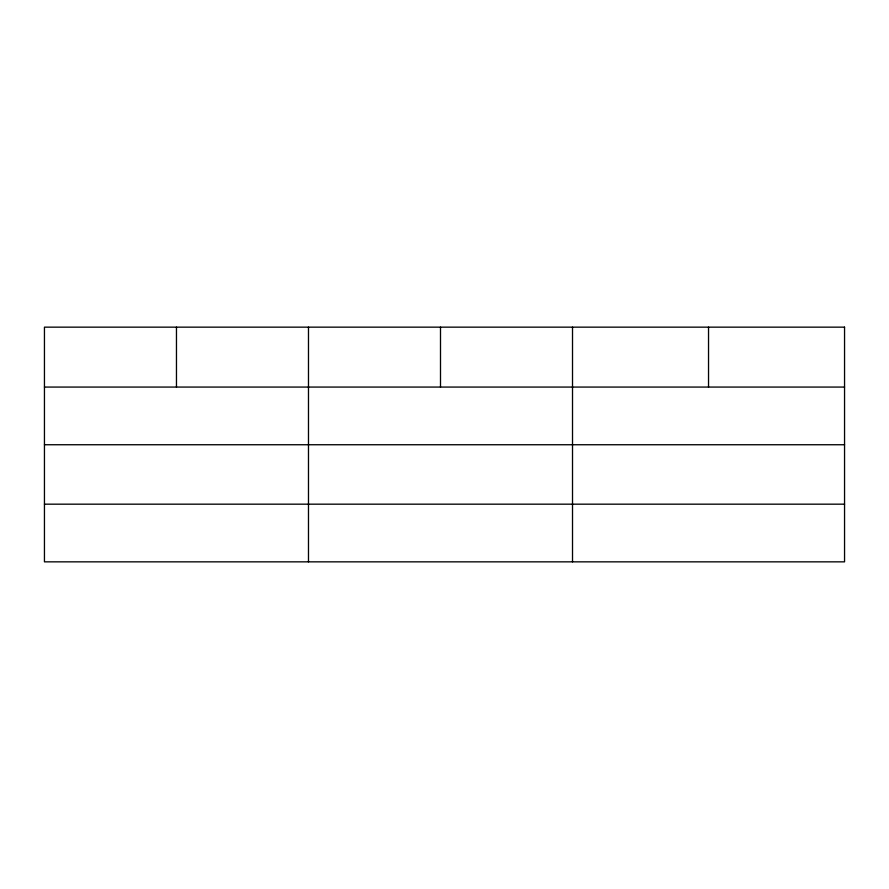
<?xml version="1.0" encoding="UTF-8"?>
<svg xmlns="http://www.w3.org/2000/svg" width="889" height="889" viewBox="0 0 889 889"><rect width="100%" height="100%" fill="white"/><g stroke="black" fill="none" stroke-linecap="round" stroke-linejoin="round"><path stroke-width="1.33" d="M44.45 387.071L844.55 387.071M44.45 444.744L844.55 444.744M44.45 504.174L844.55 504.174M708.533 327.152L708.533 387.071M572.516 327.152L572.516 561.848M440.5 327.152L440.5 387.071M308.483 327.152L308.483 561.848M176.467 327.152L176.467 387.071M844.55 327.152L44.45 327.152L44.45 561.848L844.55 561.848L844.55 327.152"/></g></svg>
